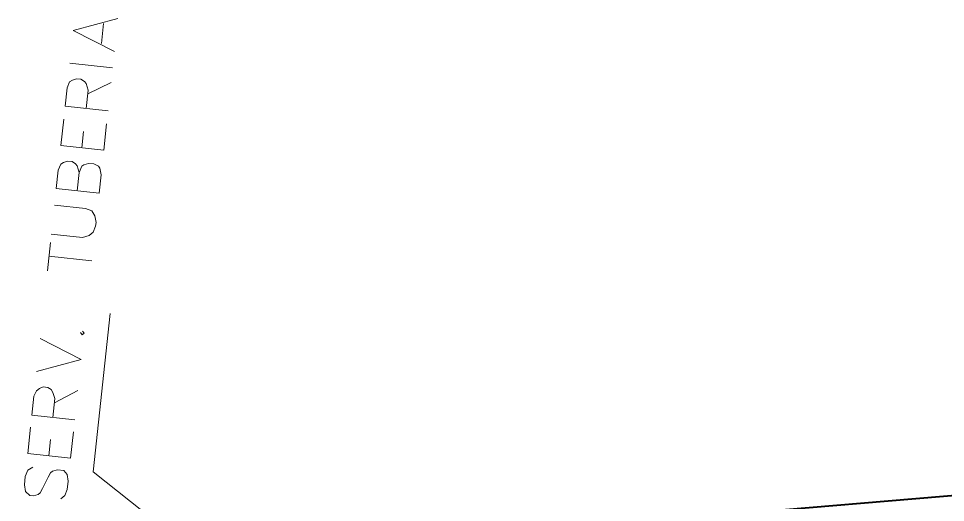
# Model space of a CAD drawing. Header units: metres. Extents: x -977055 to 805873, y -1033982 to 242021.
# Drawn here: x 2488.7 to 2542.3, y 1063.7 to 1091.7 of the extents above; entities that cross this region are included whole.
import ezdxf

# ---------------------------------------------------------------- set-up
doc = ezdxf.new("R2010")
doc.units = ezdxf.units.M
for name, color, linetype in [('PDF_LOTES', 7, 'Continuous'), ('PDF_Poligono Ceres', 7, 'Continuous'), ('PDF_texto', 7, 'Continuous')]:
    doc.layers.add(name, color=color, linetype=linetype)

# ---------------------------------------------------------------- blocks, each defined once
blk = doc.blocks.new('CALLE')
at = {"layer": 'PDF_LOTES', "lineweight": 20}
for points in [[(12.743136, -48.559392), (12.573792, -48.347712), (12.27744, -48.26304), (11.896416, -48.26304), (11.600064, -48.347712), (11.43072, -48.559392), (11.43072, -48.728736), (11.515392, -48.940416), (11.600064, -49.025088), (11.811744, -49.10976), (12.362112, -49.32144), (12.573792, -49.406112), (12.658464, -49.490784), (12.743136, -49.702464), (12.743136, -49.998816), (12.573792, -50.16816), (12.27744, -50.252832), (11.896416, -50.252832), (11.600064, -50.16816), (11.43072, -49.998816)], [(14.563584, -50.252832), (13.33584, -50.252832), (13.33584, -48.26304), (14.563584, -48.26304)], [(15.113952, -50.252832), (15.113952, -48.26304), (16.003008, -48.26304), (16.257024, -48.347712), (16.384032, -48.47472), (16.468704, -48.644064), (16.468704, -48.855744), (16.384032, -49.025088), (16.257024, -49.10976), (16.003008, -49.236768), (15.113952, -49.236768)], [(17.14608, -48.26304), (17.908128, -50.252832), (18.670176, -48.26304)], [(21.80304, -48.26304), (23.115456, -48.26304)], [(22.480416, -48.26304), (22.480416, -50.252832)], [(23.49648, -48.26304), (23.49648, -49.702464), (23.623488, -49.998816), (23.792832, -50.16816), (24.089184, -50.252832), (24.258528, -50.252832), (24.55488, -50.16816), (24.76656, -49.998816), (24.851232, -49.702464), (24.851232, -48.26304)], [(26.46, -49.236768), (26.756352, -49.32144), (26.841024, -49.406112), (26.925696, -49.617792), (26.925696, -49.871808), (26.841024, -50.083488), (26.756352, -50.16816), (26.46, -50.252832), (25.61328, -50.252832), (25.61328, -48.26304), (26.46, -48.26304), (26.756352, -48.347712), (26.841024, -48.47472), (26.925696, -48.644064), (26.925696, -48.855744), (26.841024, -49.025088), (26.756352, -49.10976), (26.46, -49.236768), (25.61328, -49.236768)], [(28.830816, -50.252832), (27.603072, -50.252832), (27.603072, -48.26304), (28.830816, -48.26304)], [(29.42352, -50.252832), (29.42352, -48.26304), (30.27024, -48.26304), (30.566592, -48.347712), (30.651264, -48.47472), (30.735936, -48.644064), (30.735936, -48.855744), (30.651264, -49.025088), (30.566592, -49.10976), (30.27024, -49.236768), (29.42352, -49.236768)], [(31.413312, -50.252832), (31.413312, -48.26304)], [(32.17536, -50.252832), (32.937408, -48.26304), (33.699456, -50.252832)], [(13.33584, -49.236768), (14.097888, -49.236768)], [(15.791328, -49.236768), (16.468704, -50.252832)], [(27.603072, -49.236768), (28.36512, -49.236768)], [(30.100896, -49.236768), (30.735936, -50.252832)], [(32.471712, -49.617792), (33.403104, -49.617792)], [(19.135872, -50.083488), (19.0512, -50.16816), (19.135872, -50.252832), (19.220544, -50.16816)]]:
    blk.add_lwpolyline(points, dxfattribs=at)
at = {"layer": 'PDF_Poligono Ceres', "lineweight": 40}
blk.add_lwpolyline([(-194.914944, 12.616128), (-163.035936, 9.440928), (-131.156928, 6.98544), (-107.364096, 4.064256), (-99.320256, 3.513888), (-82.470528, 2.75184), (-67.441248, 1.0584), (-46.738944, 0.254016), (-22.819104, 0.63504), (0, 0), (0.804384, -14.267232), (2.582496, -27.137376), (2.709504, -32.260032), (6.265728, -47.882016), (10.16064, -63.334656), (13.54752, -78.236928), (16.595712, -94.028256)], dxfattribs=at)
at = {"layer": 'PDF_texto', "lineweight": 9}
blk.add_lwpolyline([(10.118304, -55.629504), (12.827808, -51.353568), (20.151936, -51.353568)], dxfattribs=at)

msp = doc.modelspace()

# ---------------------------------------------------------------- block references
at = {"xscale": 1.255773352820658, "yscale": 1.255773352820658, "zscale": 1.255773352820658, "rotation": 83.85573648860341}
msp.add_blockref('CALLE', (2427.15058, 1056.36283, 1015.371), dxfattribs=at)

doc.saveas('drawing.dxf')
